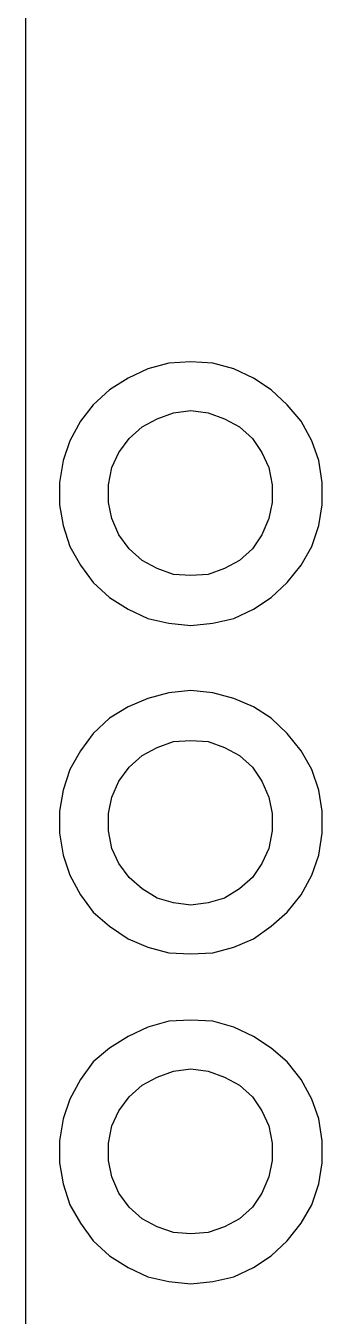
# Model space of a CAD drawing. Header units: inches. Extents: x 45 to 557, y 129 to 755.
# Drawn here: x 45.1 to 70.6, y 543.6 to 654.8 of the extents above; entities that cross this region are included whole.
import ezdxf

# ---------------------------------------------------------------- set-up
doc = ezdxf.new("R2010")
doc.units = ezdxf.units.IN
doc.header["$MEASUREMENT"] = 0
doc.layers.add('Brain', color=7, linetype='Continuous')

msp = doc.modelspace()

# ---------------------------------------------------------------- linework, layer by layer
at = {"layer": 'Brain', "color": 7, "lineweight": 25, "true_color": 0xffffff}
for points in [[(45.1, 345.2), (45.1, 685.3)], [(59.3, 625.8), (57.4, 625.7), (55.6, 625.2), (53.9, 624.4), (52.3, 623.4), (50.9, 622.1), (49.8, 620.7), (48.9, 619), (48.3, 617.3), (48, 615.4), (48, 613.5), (48.3, 611.7), (48.9, 609.9), (49.8, 608.3), (50.9, 606.8), (52.3, 605.5), (53.9, 604.5), (55.6, 603.7), (57.4, 603.3), (59.3, 603.1)], [(59.3, 603.1), (61.2, 603.3), (63, 603.7), (64.7, 604.5), (66.2, 605.5), (67.6, 606.8), (68.8, 608.3), (69.7, 609.9), (70.3, 611.7), (70.6, 613.5), (70.6, 615.4), (70.3, 617.3), (69.7, 619), (68.8, 620.7), (67.6, 622.1), (66.2, 623.4), (64.7, 624.4), (63, 625.2), (61.2, 625.7), (59.3, 625.8)], [(59.3, 607.4), (57.8, 607.5), (56.4, 608), (55.1, 608.7), (54, 609.7), (53.1, 610.9), (52.5, 612.3), (52.2, 613.7), (52.2, 615.2), (52.5, 616.7), (53.1, 618), (54, 619.2), (55.1, 620.2), (56.4, 620.9), (57.8, 621.4), (59.3, 621.6)], [(59.3, 621.6), (60.8, 621.4), (62.2, 620.9), (63.5, 620.2), (64.6, 619.2), (65.4, 618), (66, 616.7), (66.3, 615.2), (66.3, 613.7), (66, 612.3), (65.4, 610.9), (64.6, 609.7), (63.5, 608.7), (62.2, 608), (60.8, 607.5), (59.3, 607.4)], [(59.3, 597.5), (57.4, 597.3), (55.6, 596.8), (53.9, 596.1), (52.3, 595.1), (50.9, 593.8), (49.8, 592.3), (48.9, 590.7), (48.3, 588.9), (48, 587.1), (48, 585.2), (48.3, 583.3), (48.9, 581.6), (49.8, 579.9), (50.9, 578.4), (52.3, 577.2), (53.9, 576.1), (55.6, 575.4), (57.4, 574.9), (59.3, 574.8)], [(59.3, 574.8), (61.2, 574.9), (63, 575.4), (64.7, 576.1), (66.2, 577.2), (67.6, 578.4), (68.8, 579.9), (69.7, 581.6), (70.3, 583.3), (70.6, 585.2), (70.6, 587.1), (70.3, 588.9), (69.7, 590.7), (68.8, 592.3), (67.6, 593.8), (66.2, 595.1), (64.7, 596.1), (63, 596.8), (61.2, 597.3), (59.3, 597.5)], [(59.3, 579), (57.8, 579.2), (56.4, 579.6), (55.1, 580.4), (54, 581.4), (53.1, 582.6), (52.5, 583.9), (52.2, 585.4), (52.2, 586.9), (52.5, 588.3), (53.1, 589.7), (54, 590.9), (55.1, 591.9), (56.4, 592.6), (57.8, 593.1), (59.3, 593.2)], [(59.3, 593.2), (60.8, 593.1), (62.2, 592.6), (63.5, 591.9), (64.6, 590.9), (65.4, 589.7), (66, 588.3), (66.3, 586.9), (66.3, 585.4), (66, 583.9), (65.4, 582.6), (64.6, 581.4), (63.5, 580.4), (62.2, 579.6), (60.8, 579.2), (59.3, 579)], [(59.3, 569.1), (57.4, 569), (55.6, 568.5), (53.9, 567.7), (52.3, 566.7), (50.9, 565.5), (49.8, 564), (48.9, 562.3), (48.3, 560.6), (48, 558.7), (48, 556.8), (48.3, 555), (48.9, 553.2), (49.8, 551.6), (50.9, 550.1), (52.3, 548.8), (53.9, 547.8), (55.6, 547), (57.4, 546.6), (59.3, 546.4)], [(59.3, 546.4), (61.2, 546.6), (63, 547), (64.7, 547.8), (66.2, 548.8), (67.6, 550.1), (68.8, 551.6), (69.7, 553.2), (70.3, 555), (70.6, 556.8), (70.6, 558.7), (70.3, 560.6), (69.7, 562.3), (68.8, 564), (67.6, 565.5), (66.2, 566.7), (64.7, 567.7), (63, 568.5), (61.2, 569), (59.3, 569.1)], [(59.3, 550.7), (57.8, 550.8), (56.4, 551.3), (55.1, 552), (54, 553), (53.1, 554.2), (52.5, 555.6), (52.2, 557), (52.2, 558.5), (52.5, 560), (53.1, 561.3), (54, 562.5), (55.1, 563.5), (56.4, 564.2), (57.8, 564.7), (59.3, 564.9)], [(59.3, 564.9), (60.8, 564.7), (62.2, 564.2), (63.5, 563.5), (64.6, 562.5), (65.4, 561.3), (66, 560), (66.3, 558.5), (66.3, 557), (66, 555.6), (65.4, 554.2), (64.6, 553), (63.5, 552), (62.2, 551.3), (60.8, 550.8), (59.3, 550.7)]]:
    msp.add_lwpolyline(points, dxfattribs=at)

doc.saveas('drawing.dxf')
